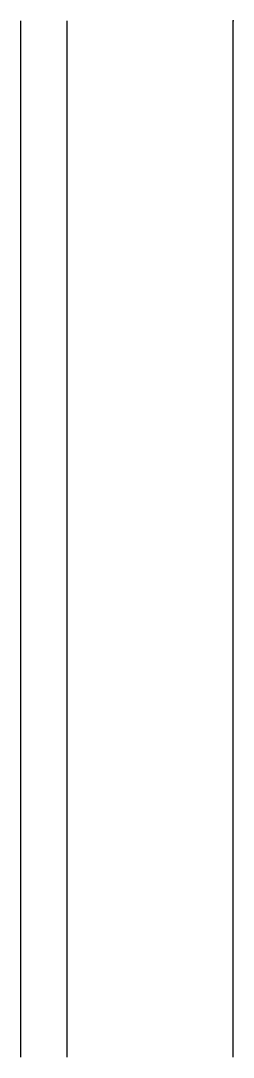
# Model space of a CAD drawing. Extents: x -67 to 240, y 0 to 1500.
import ezdxf

# ---------------------------------------------------------------- set-up
doc = ezdxf.new("R2010")
doc.units = 0
doc.header["$LTSCALE"] = 1000
doc.header["$MEASUREMENT"] = 0

# ---------------------------------------------------------------- blocks, each defined once
blk = doc.blocks.new('墙外推拉门')
for p, q in [((-67.2, 0), (-67.2, 1500)), ((0, 0), (0, 1500)), ((240, 0), (240, 1500))]:
    blk.add_line(p, q)
blk.add_point((240, 1500))

msp = doc.modelspace()

# ---------------------------------------------------------------- block references
msp.add_blockref('墙外推拉门', (0, 0))

doc.saveas('drawing.dxf')
